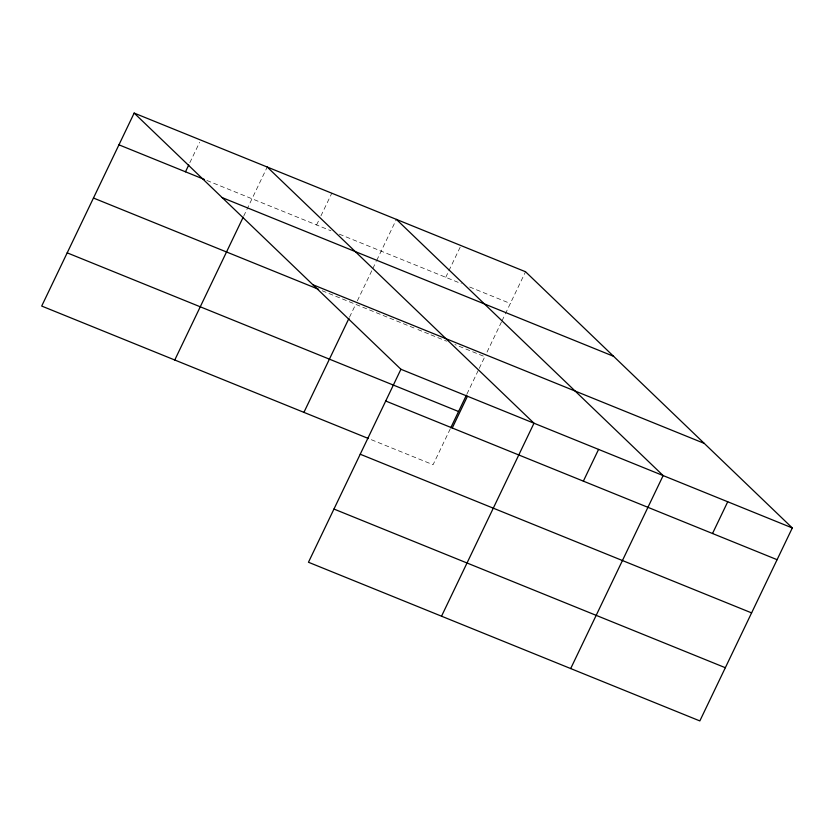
<?xml version="1.0" encoding="UTF-8"?>
<svg xmlns="http://www.w3.org/2000/svg" width="834" height="834" viewBox="0 0 834 834"><rect width="100%" height="100%" fill="white"/><g stroke="black" fill="none" stroke-linecap="round" stroke-linejoin="round"><path stroke-width="0.63" stroke-dasharray="4.17 3.13" d="M189.829 162.724L199.607 142.322M243.705 216.121L267.224 167.029M316.597 224.951L318.765 220.416M320.934 215.881L331.807 193.207M349.529 317.17L355.68 304.337M357.338 300.865L372.298 269.643M372.861 268.485L376.186 261.542M376.739 260.385L396.379 219.384M445.742 277.315L460.952 245.561M450.256 428.864L433.075 464.726L368.492 438.548M466.946 394.023L478.685 369.525M479.237 368.357L484.825 356.702L454.937 344.578M487.046 352.073L501.453 321.997M502.005 320.84L504.778 315.054M505.331 313.897L525.535 271.748M206.874 180.467L330.942 230.768M339.313 234.166L461.296 283.612M469.667 287.011L510.325 303.493M322.195 290.764L416.666 329.065M417.865 329.545L429.823 334.392M431.011 334.882L446.565 341.179"/><path stroke-width="1.25" d="M134.159 113.08L400.925 369.274L308.465 562.252L699.841 720.92L792.3 527.943L525.535 271.748L134.159 113.08L41.7 306.057L368.492 438.548M185.482 171.794L188.745 164.996M174.765 360.007L243.153 217.278M303.92 412.361L348.966 318.338M450.808 427.706L466.394 395.191M452.247 427.998L467.457 396.244M441.53 616.201L533.989 423.224L267.224 167.029M583.362 481.145L598.572 449.401M570.685 668.566L663.145 475.578L396.379 219.384M712.517 533.51L727.728 501.766M118.949 144.824L204.497 179.508M222.198 197.627L613.563 356.295M312.896 284.728L704.271 443.396M93.46 198.033L318.609 289.304M400.925 369.274L792.3 527.943M67.189 252.848L458.564 411.516M385.715 401.018L777.09 559.687M360.225 454.228L751.601 612.896M333.965 509.053L725.33 667.711"/></g></svg>
